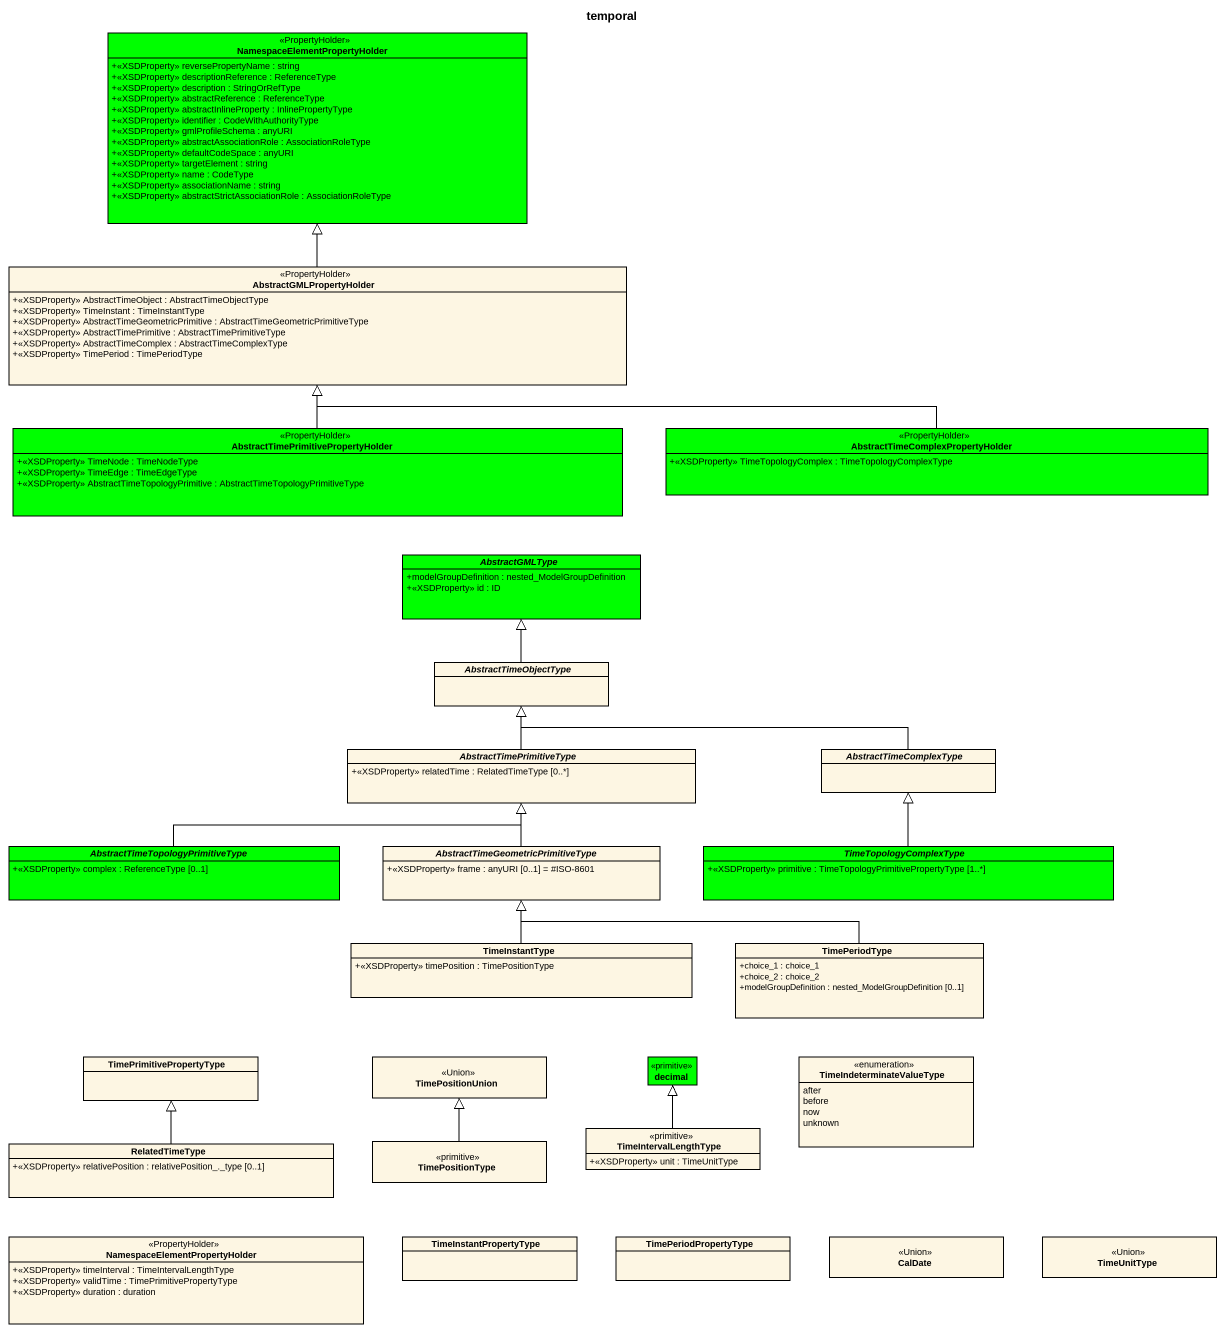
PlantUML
@startuml
title temporal
hide circle
hide empty members
skinparam classAttributeIconSize 0
class "NamespaceElementPropertyHolder" as NamespaceElementPropertyHold <<PropertyHolder>> #00FF00 {
  +<<XSDProperty>> reversePropertyName : string
  +<<XSDProperty>> descriptionReference : ReferenceType
  +<<XSDProperty>> description : StringOrRefType
  +<<XSDProperty>> abstractReference : ReferenceType
  +<<XSDProperty>> abstractInlineProperty : InlinePropertyType
  +<<XSDProperty>> identifier : CodeWithAuthorityType
  +<<XSDProperty>> gmlProfileSchema : anyURI
  +<<XSDProperty>> abstractAssociationRole : AssociationRoleType
  +<<XSDProperty>> defaultCodeSpace : anyURI
  +<<XSDProperty>> targetElement : string
  +<<XSDProperty>> name : CodeType
  +<<XSDProperty>> associationName : string
  +<<XSDProperty>> abstractStrictAssociationRole : AssociationRoleType
}
class AbstractGMLPropertyHolder <<PropertyHolder>> {
  +<<XSDProperty>> AbstractTimeObject : AbstractTimeObjectType
  +<<XSDProperty>> TimeInstant : TimeInstantType
  +<<XSDProperty>> AbstractTimeGeometricPrimitive : AbstractTimeGeometricPrimitiveType
  +<<XSDProperty>> AbstractTimePrimitive : AbstractTimePrimitiveType
  +<<XSDProperty>> AbstractTimeComplex : AbstractTimeComplexType
  +<<XSDProperty>> TimePeriod : TimePeriodType
}
class "AbstractTimePrimitivePropertyHolder" as AbstractTimePrimitivePropert <<PropertyHolder>> #00FF00 {
  +<<XSDProperty>> TimeNode : TimeNodeType
  +<<XSDProperty>> TimeEdge : TimeEdgeType
  +<<XSDProperty>> AbstractTimeTopologyPrimitive : AbstractTimeTopologyPrimitiveType
}
class "AbstractTimeComplexPropertyHolder" as AbstractTimeComplexPropertyH <<PropertyHolder>> #00FF00 {
  +<<XSDProperty>> TimeTopologyComplex : TimeTopologyComplexType
}
abstract class AbstractGMLType #00FF00 {
  +modelGroupDefinition : nested_ModelGroupDefinition
  +<<XSDProperty>> id : ID
}
abstract class AbstractTimeObjectType
abstract class AbstractTimePrimitiveType {
  +<<XSDProperty>> relatedTime : RelatedTimeType [0..*]
}
abstract class AbstractTimeComplexType
abstract class "AbstractTimeTopologyPrimitiveType" as AbstractTimeTopologyPrimitiv #00FF00 {
  +<<XSDProperty>> complex : ReferenceType [0..1]
}
abstract class "AbstractTimeGeometricPrimitiveType" as AbstractTimeGeometricPrimiti {
  +<<XSDProperty>> frame : anyURI [0..1] = #ISO-8601
}
abstract class TimeTopologyComplexType #00FF00 {
  +<<XSDProperty>> primitive : TimeTopologyPrimitivePropertyType [1..*]
}
class TimeInstantType {
  +<<XSDProperty>> timePosition : TimePositionType
}
class TimePeriodType {
  +choice_1 : choice_1
  +choice_2 : choice_2
  +modelGroupDefinition : nested_ModelGroupDefinition [0..1]
}
class TimePrimitivePropertyType
class TimePositionUnion <<Union>>
class decimal <<primitive>> #00FF00
enum TimeIndeterminateValueType {
  after
  before
  now
  unknown
}
class TimeIntervalLengthType <<primitive>> {
  +<<XSDProperty>> unit : TimeUnitType
}
class RelatedTimeType {
  +<<XSDProperty>> relativePosition : relativePosition_._type [0..1]
}
class TimePositionType <<primitive>>
class "NamespaceElementPropertyHolder" as NamespaceElementPropertyHold_2 <<PropertyHolder>> {
  +<<XSDProperty>> timeInterval : TimeIntervalLengthType
  +<<XSDProperty>> validTime : TimePrimitivePropertyType
  +<<XSDProperty>> duration : duration
}
class TimeInstantPropertyType
class TimePeriodPropertyType
class CalDate <<Union>>
class TimeUnitType <<Union>>
AbstractGMLPropertyHolder -up-|> NamespaceElementPropertyHold
AbstractTimePrimitivePropert -up-|> AbstractGMLPropertyHolder
AbstractTimeComplexPropertyH -left-|> AbstractGMLPropertyHolder
AbstractTimeObjectType -up-|> AbstractGMLType
AbstractTimePrimitiveType -up-|> AbstractTimeObjectType
AbstractTimeComplexType -left-|> AbstractTimeObjectType
AbstractTimeTopologyPrimitiv -right-|> AbstractTimePrimitiveType
AbstractTimeGeometricPrimiti -up-|> AbstractTimePrimitiveType
TimeTopologyComplexType -up-|> AbstractTimeComplexType
TimeInstantType -up-|> AbstractTimeGeometricPrimiti
TimePeriodType -left-|> AbstractTimeGeometricPrimiti
TimeIntervalLengthType -up-|> decimal
RelatedTimeType -up-|> TimePrimitivePropertyType
TimePositionType -up-|> TimePositionUnion
@enduml
